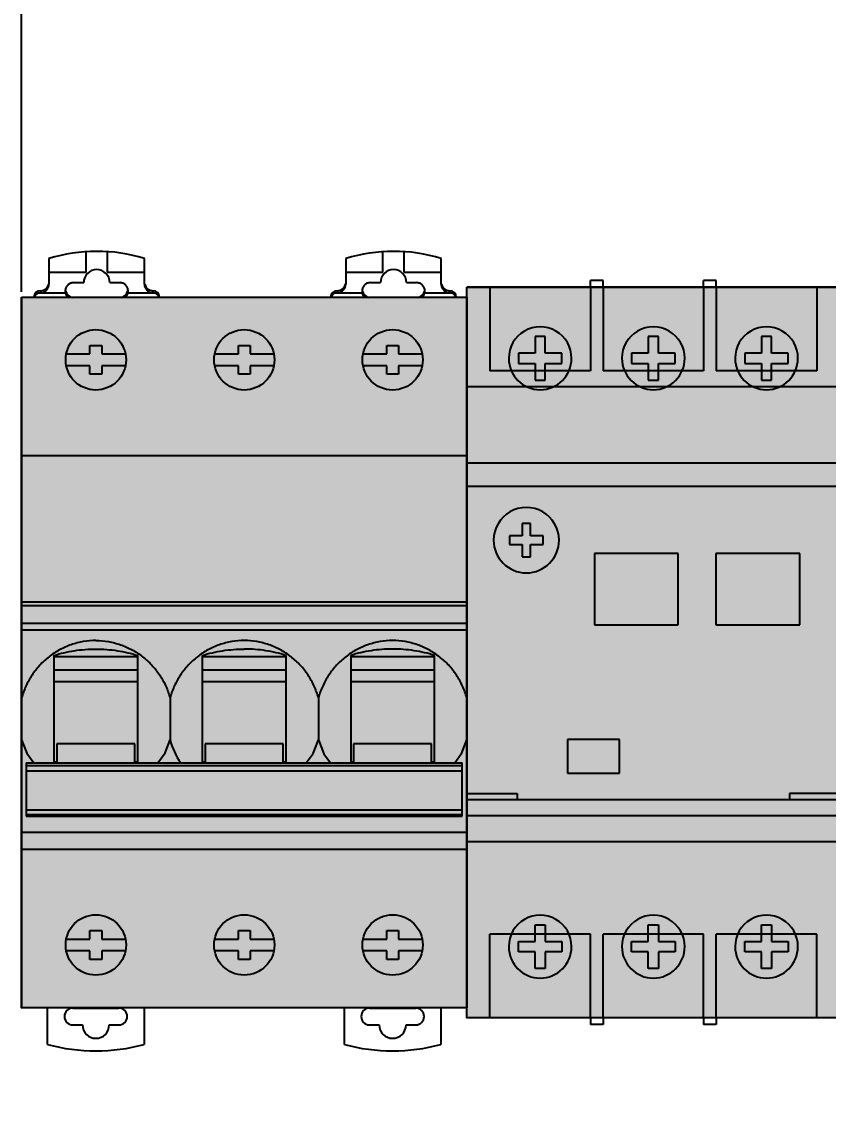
# Model space of a CAD drawing. Extents: x -20 to 1437, y -5898 to 436.
# Drawn here: x 752.1 to 848.3, y 178.1 to 307.3 of the extents above; entities that cross this region are included whole.
import ezdxf

# ---------------------------------------------------------------- set-up
doc = ezdxf.new("R2010")
doc.units = 0
for name, color, linetype in [('HIDDEN', 7, 'Continuous'), ('SYMS', 7, 'Continuous'), ('THICK', 7, 'Continuous')]:
    doc.layers.add(name, color=color, linetype=linetype)
doc.dimstyles.new('ISO-25', dxfattribs={"dimtxt": 2.5, "dimasz": 2.5, "dimexe": 1.25, "dimexo": 0.625, "dimtad": 1, "dimtxsty": 'Standard', "dimcen": 2.5, "dimadec": 0, "dimazin": 0, "dimtfac": 1, "dimtmove": 0, "dimatfit": 3, "dimfxl": 1, "dimarcsym": 0})

# ---------------------------------------------------------------- blocks, each defined once
blk = doc.blocks.new('*D43')
at = {"layer": 'Defpoints', "color": 0, "transparency": 16777216}
for p in [(1014.7, 432.77), (752.05, 274.44), (1014.7, -31.65)]:
    blk.add_point(p, dxfattribs=at)
at = {"layer": 'SYMS', "color": 0, "lineweight": -2, "transparency": 16777216}
for p, q in [((752.05, 275.06), (752.05, 434.02)), ((1014.7, -31.03), (1014.7, 434.02)), ((754.55, 432.77), (1012.2, 432.77))]:
    blk.add_line(p, q, dxfattribs=at)
at = {"layer": 'SYMS', "color": 0, "transparency": 16777216}
for points in [[(754.55, 433.18), (754.55, 432.35), (752.05, 432.77)], [(1012.2, 433.18), (1012.2, 432.35), (1014.7, 432.77)]]:
    blk.add_solid(points, dxfattribs=at)
at = {"layer": 'SYMS', "color": 0, "transparency": 16777216, "insert": (883.38, 434.85), "char_height": 2.5, "attachment_point": 5}
blk.add_mtext('262,65', dxfattribs=at)

msp = doc.modelspace()

# ---------------------------------------------------------------- hatches: boundary and pattern name
at = {"layer": 'SYMS', "true_color": 0x636466}
h = msp.add_hatch(color=251, dxfattribs=at)
h.dxf.hatch_style = 1
h.paths.add_polyline_path([(805.155, 188.435), (849.655, 188.435), (849.655, 275.635), (805.155, 275.635)])
h = msp.add_hatch(color=251, dxfattribs=at)
h.dxf.hatch_style = 1
h.paths.add_polyline_path([(805.155, 274.435), (752.055, 274.435), (752.055, 189.635), (805.155, 189.635)])

# ---------------------------------------------------------------- linework, layer by layer
at = {"color": 7, "linetype": 'Continuous'}
for p, q in [((759.755, 277.399), (759.755, 279.857)), ((762.255, 279.86), (762.255, 277.399)), ((766.705, 275.965), (766.705, 279.047)), ((795.155, 277.399), (795.155, 279.857)), ((797.655, 279.86), (797.655, 277.399)), ((802.105, 275.965), (802.105, 279.047)), ((755.305, 279.034), (755.305, 275.965)), ((790.705, 279.034), (790.705, 275.965)), ((755.305, 277.399), (759.755, 277.399)), ((762.255, 277.399), (766.705, 277.399)), ((790.705, 277.399), (795.155, 277.399)), ((797.655, 277.399), (802.105, 277.399)), ((754.305, 275.192), (754.305, 274.962)), ((758.255, 276.165), (759.455, 276.165)), ((762.555, 276.165), (763.755, 276.165)), ((767.705, 275.192), (767.704, 274.962)), ((789.705, 275.192), (789.705, 274.962)), ((793.655, 276.165), (794.855, 276.165)), ((797.955, 276.165), (799.155, 276.165)), ((803.105, 275.192), (803.104, 274.962)), ((752.055, 274.435), (752.055, 189.635)), ((752.055, 274.435), (805.155, 274.435)), ((754.087, 274.932), (757.281, 274.932)), ((757.255, 275.163), (757.255, 275.162)), ((764.728, 274.932), (767.922, 274.932)), ((789.487, 274.932), (792.681, 274.932)), ((792.655, 275.163), (792.655, 275.162)), ((800.128, 274.932), (803.322, 274.932)), ((805.155, 189.635), (805.155, 274.435)), ((757.373, 267.654), (760.205, 267.654)), ((760.205, 267.654), (760.205, 268.675)), ((760.205, 268.675), (761.605, 268.675)), ((761.605, 268.675), (761.605, 267.654)), ((761.605, 267.654), (764.436, 267.654)), ((775.073, 267.654), (777.905, 267.654)), ((777.905, 267.654), (777.905, 268.675)), ((777.905, 268.675), (779.305, 268.675)), ((779.305, 268.675), (779.305, 267.654)), ((779.305, 267.654), (782.136, 267.654)), ((792.773, 267.654), (795.605, 267.654)), ((795.605, 267.654), (795.605, 268.675)), ((795.605, 268.675), (797.005, 268.675)), ((797.005, 268.675), (797.005, 267.654)), ((797.005, 267.654), (799.836, 267.654)), ((760.205, 266.254), (757.373, 266.254)), ((760.205, 265.234), (760.205, 266.254)), ((761.605, 266.254), (761.605, 265.234)), ((764.436, 266.254), (761.605, 266.254)), ((777.905, 266.254), (775.073, 266.254)), ((777.905, 265.234), (777.905, 266.254)), ((779.305, 266.254), (779.305, 265.234)), ((782.136, 266.254), (779.305, 266.254)), ((795.605, 266.254), (792.773, 266.254)), ((795.605, 265.234), (795.605, 266.254)), ((797.005, 266.254), (797.005, 265.234)), ((799.836, 266.254), (797.005, 266.254)), ((761.605, 265.234), (760.205, 265.234)), ((779.305, 265.234), (777.905, 265.234)), ((797.005, 265.234), (795.605, 265.234)), ((752.055, 255.536), (805.155, 255.536)), ((805.155, 238.033), (752.055, 238.033)), ((752.055, 237.633), (805.155, 237.633)), ((752.055, 235.533), (805.155, 235.533)), ((752.055, 234.739), (805.155, 234.739)), ((755.905, 231.676), (755.905, 218.865)), ((765.905, 231.531), (755.905, 231.531)), ((765.905, 218.865), (765.905, 231.676)), ((773.605, 231.676), (773.605, 218.865)), ((783.605, 231.531), (773.605, 231.531)), ((783.605, 218.865), (783.605, 231.676)), ((791.305, 231.676), (791.305, 218.865)), ((801.305, 231.531), (791.305, 231.531)), ((801.305, 218.865), (801.305, 231.676)), ((755.905, 229.958), (765.905, 229.958)), ((773.605, 229.958), (783.605, 229.958)), ((791.305, 229.958), (801.305, 229.958)), ((765.905, 228.518), (755.905, 228.518)), ((783.605, 228.518), (773.605, 228.518)), ((801.305, 228.518), (791.305, 228.518)), ((769.755, 226.613), (769.755, 221.612)), ((787.455, 226.613), (787.455, 221.612)), ((756.255, 221.116), (756.255, 218.865)), ((765.555, 221.116), (756.255, 221.116)), ((765.555, 218.865), (765.555, 221.116)), ((783.255, 221.116), (773.955, 221.116)), ((773.955, 221.116), (773.955, 218.865)), ((783.255, 218.865), (783.255, 221.116)), ((800.955, 221.116), (791.655, 221.116)), ((791.655, 221.116), (791.655, 218.865)), ((800.955, 218.865), (800.955, 221.116)), ((752.605, 218.865), (752.605, 212.492)), ((752.605, 218.865), (804.605, 218.865)), ((804.605, 218.512), (752.605, 218.512)), ((756.255, 218.944), (755.905, 218.944)), ((765.905, 218.944), (765.555, 218.944)), ((773.955, 218.944), (773.605, 218.944)), ((783.605, 218.944), (783.255, 218.944)), ((791.655, 218.944), (791.305, 218.944)), ((801.305, 218.944), (800.955, 218.944)), ((804.605, 212.492), (804.605, 218.865)), ((752.605, 217.929), (804.605, 217.929)), ((752.605, 213.279), (804.605, 213.279)), ((804.605, 212.667), (752.605, 212.667)), ((752.605, 212.492), (804.605, 212.492)), ((805.155, 210.536), (752.055, 210.536)), ((805.155, 208.523), (752.055, 208.523)), ((757.373, 197.835), (760.205, 197.835)), ((760.205, 198.855), (761.605, 198.855)), ((760.205, 197.835), (760.205, 198.855)), ((761.605, 198.855), (761.605, 197.835)), ((761.605, 197.835), (764.436, 197.835)), ((775.073, 197.835), (777.905, 197.835)), ((777.905, 198.855), (779.305, 198.855)), ((777.905, 197.835), (777.905, 198.855)), ((779.305, 198.855), (779.305, 197.835)), ((779.305, 197.835), (782.136, 197.835)), ((792.773, 197.835), (795.605, 197.835)), ((795.605, 198.855), (797.005, 198.855)), ((795.605, 197.835), (795.605, 198.855)), ((797.005, 198.855), (797.005, 197.835)), ((797.005, 197.835), (799.836, 197.835)), ((760.205, 196.435), (757.373, 196.435)), ((760.205, 195.415), (760.205, 196.435)), ((764.436, 196.435), (761.605, 196.435)), ((761.605, 196.435), (761.605, 195.415)), ((777.905, 196.435), (775.073, 196.435)), ((777.905, 195.415), (777.905, 196.435)), ((782.136, 196.435), (779.305, 196.435)), ((779.305, 196.435), (779.305, 195.415)), ((795.605, 196.435), (792.773, 196.435)), ((795.605, 195.415), (795.605, 196.435)), ((799.836, 196.435), (797.005, 196.435)), ((797.005, 196.435), (797.005, 195.415)), ((761.605, 195.415), (760.205, 195.415)), ((779.305, 195.415), (777.905, 195.415)), ((797.005, 195.415), (795.605, 195.415)), ((805.155, 189.635), (752.055, 189.635)), ((755.155, 185.262), (755.155, 189.635)), ((758.155, 189.597), (763.655, 189.597)), ((766.655, 189.635), (766.655, 185.262)), ((790.555, 185.262), (790.555, 189.635)), ((793.555, 189.597), (799.055, 189.597)), ((802.055, 189.635), (802.055, 185.262)), ((758.155, 187.597), (759.305, 187.597)), ((762.505, 187.597), (763.655, 187.597)), ((793.555, 187.597), (794.705, 187.597)), ((797.905, 187.597), (799.055, 187.597))]:
    msp.add_line(p, q, dxfattribs=at)
for points in [[(752.055, 221.612), (752.652, 220.02), (753.505, 218.865)], [(768.307, 218.865), (769.179, 220.064), (769.755, 221.612)], [(786.008, 218.865), (786.832, 219.967), (787.455, 221.612)], [(787.455, 221.612), (788.08, 219.962), (788.901, 218.865)], [(803.709, 218.865), (804.578, 220.063), (805.155, 221.612)]]:
    msp.add_lwpolyline(points, dxfattribs=at)
for centre in [(760.905, 266.954), (778.605, 266.954), (796.305, 266.954), (760.905, 197.135), (778.605, 197.135), (796.305, 197.135)]:
    msp.add_circle(centre, 3.6, dxfattribs=at)
for centre, radius, start, end in [((761.026, 260.549), 19.35, 72.93368, 107.19779), ((796.426, 260.549), 19.35, 72.93368, 107.19779), ((754.304, 274.393), 0.799, 89.93431, 176.89795), ((754.306, 276.191), 0.999, 269.94789, 347.60912), ((758.253, 275.393), 0.999, 192.60964, 262.48509), ((763.756, 275.393), 0.999, 277.5157, 347.35899), ((767.704, 276.191), 0.999, 192.37273, 270.05196), ((767.706, 274.393), 0.799, 3.10206, 90.06573), ((789.704, 274.393), 0.799, 89.93431, 176.89795), ((789.706, 276.191), 0.999, 269.94789, 347.60912), ((793.653, 275.393), 0.999, 192.60964, 262.48509), ((799.156, 275.393), 0.999, 277.5157, 347.35899), ((803.104, 276.191), 0.999, 192.37273, 270.05196), ((803.106, 274.393), 0.799, 3.10206, 90.06573), ((754.304, 274.162), 0.799, 90.03781, 158.92721), ((758.26, 275.163), 1.006, 180.03804, 193.26852), ((758.252, 275.162), 0.997, 193.35606, 228.0482), ((763.757, 275.162), 0.997, 311.9518, 346.64389), ((763.749, 275.163), 1.006, 346.73226, 359.96389), ((767.706, 274.162), 0.799, 21.07286, 89.97782), ((789.704, 274.162), 0.799, 90.03781, 158.92721), ((793.66, 275.163), 1.006, 180.03804, 193.26852), ((793.652, 275.162), 0.997, 193.35606, 228.0482), ((799.157, 275.162), 0.997, 311.9518, 346.64389), ((799.149, 275.163), 1.006, 346.73226, 359.96389), ((803.106, 274.162), 0.799, 21.07286, 89.97782), ((778.765, 224.083), 9.343, 195.33232, 214.05482), ((758.155, 188.597), 1, 90, 270), ((763.655, 188.597), 1, 270, 90), ((793.555, 188.597), 1, 90, 270), ((799.055, 188.597), 1, 270, 90), ((760.905, 187.597), 1.6, 180, 0), ((796.305, 187.597), 1.6, 180, 0), ((760.905, 206.497), 22, 254.84901, 285.15099), ((796.305, 206.497), 22, 254.84901, 285.15099)]:
    msp.add_arc(centre, radius, start, end, dxfattribs=at)
for centre in [(761.005, 276.165), (796.405, 276.165)]:
    msp.add_ellipse(centre, major_axis=(0, 1.554), ratio=0.9974926, start_param=-1.5707963, end_param=1.5707963, dxfattribs=at)
for points, knots in [([(754.305, 274.962), (754.435, 274.962), (754.698, 275.014), (755.03, 275.238), (755.253, 275.571), (755.305, 275.834), (755.305, 275.965)], [0, 0, 0, 0, 0.2500209, 0.4999737, 0.7499357, 1, 1, 1, 1]), ([(758.254, 276.165), (758.124, 276.165), (757.861, 276.112), (757.529, 275.889), (757.306, 275.556), (757.255, 275.293), (757.255, 275.163)], [0, 0, 0, 0, 0.250033, 0.499987, 0.7499598, 1, 1, 1, 1]), ([(764.755, 275.162), (764.755, 275.292), (764.703, 275.556), (764.481, 275.889), (764.149, 276.112), (763.886, 276.165), (763.755, 276.165)], [0, 0, 0, 0, 0.2500392, 0.5000124, 0.7499668, 1, 1, 1, 1]), ([(766.705, 275.965), (766.705, 275.835), (766.756, 275.571), (766.979, 275.238), (767.311, 275.015), (767.574, 274.962), (767.704, 274.962)], [0, 0, 0, 0, 0.2500524, 0.5000155, 0.7499724, 1, 1, 1, 1]), ([(789.705, 274.962), (789.835, 274.962), (790.098, 275.014), (790.43, 275.238), (790.653, 275.571), (790.705, 275.834), (790.705, 275.965)], [0, 0, 0, 0, 0.2500209, 0.4999737, 0.7499357, 1, 1, 1, 1]), ([(793.654, 276.165), (793.524, 276.165), (793.261, 276.112), (792.929, 275.889), (792.706, 275.556), (792.655, 275.293), (792.655, 275.163)], [0, 0, 0, 0, 0.250033, 0.499987, 0.7499598, 1, 1, 1, 1]), ([(800.155, 275.162), (800.155, 275.292), (800.103, 275.556), (799.881, 275.889), (799.549, 276.112), (799.286, 276.165), (799.155, 276.165)], [0, 0, 0, 0, 0.2500392, 0.5000124, 0.7499668, 1, 1, 1, 1]), ([(802.105, 275.965), (802.105, 275.835), (802.156, 275.571), (802.379, 275.238), (802.711, 275.015), (802.974, 274.962), (803.104, 274.962)], [0, 0, 0, 0, 0.2500524, 0.5000155, 0.7499724, 1, 1, 1, 1]), ([(760.905, 233.453), (760.404, 233.453), (759.401, 233.37), (757.94, 232.997), (756.56, 232.388), (755.299, 231.562), (754.189, 230.542), (753.258, 229.357), (752.528, 228.04), (752.187, 227.095), (752.055, 226.613)], [0, 0, 0, 0, 0.1250447, 0.2501073, 0.3751465, 0.5001811, 0.625201, 0.7501804, 0.8751345, 1, 1, 1, 1]), ([(760.905, 233.453), (761.405, 233.453), (762.408, 233.37), (763.869, 232.997), (765.249, 232.388), (766.51, 231.562), (767.62, 230.542), (768.552, 229.357), (769.281, 228.039), (769.623, 227.095), (769.755, 226.613)], [0, 0, 0, 0, 0.1250471, 0.2501139, 0.3751547, 0.5001919, 0.6252118, 0.7501906, 0.8751389, 1, 1, 1, 1]), ([(778.605, 233.453), (778.104, 233.453), (777.101, 233.37), (775.64, 232.997), (774.26, 232.388), (772.999, 231.562), (771.889, 230.542), (770.958, 229.357), (770.228, 228.04), (769.887, 227.095), (769.755, 226.613)], [0, 0, 0, 0, 0.1250435, 0.2501077, 0.3751471, 0.5001804, 0.6252009, 0.7501815, 0.8751369, 1, 1, 1, 1]), ([(787.455, 226.613), (787.323, 227.095), (786.981, 228.04), (786.252, 229.357), (785.32, 230.542), (784.21, 231.562), (782.949, 232.388), (781.569, 232.997), (780.108, 233.37), (779.105, 233.453), (778.605, 233.453)], [0, 0, 0, 0, 0.1248551, 0.2498031, 0.3747884, 0.4998098, 0.6248473, 0.7498772, 0.8749456, 1, 1, 1, 1]), ([(796.305, 233.453), (795.804, 233.453), (794.801, 233.37), (793.34, 232.997), (791.96, 232.388), (790.699, 231.562), (789.589, 230.542), (788.658, 229.357), (787.928, 228.04), (787.587, 227.095), (787.455, 226.613)], [0, 0, 0, 0, 0.1250426, 0.2501069, 0.3751464, 0.5001797, 0.6252006, 0.7501814, 0.8751366, 1, 1, 1, 1]), ([(805.155, 226.613), (805.023, 227.095), (804.681, 228.039), (803.952, 229.357), (803.02, 230.542), (801.91, 231.562), (800.649, 232.388), (799.269, 232.997), (797.808, 233.37), (796.805, 233.453), (796.305, 233.453)], [0, 0, 0, 0, 0.1248564, 0.2498074, 0.37479, 0.4998142, 0.6248494, 0.7498804, 0.8749457, 1, 1, 1, 1]), ([(755.905, 231.676), (756.694, 231.934), (758.35, 232.318), (760.043, 232.444), (760.905, 232.444)], [0, 0, 0, 0, 0.4908541, 1, 1, 1, 1]), ([(760.905, 232.444), (761.766, 232.444), (763.46, 232.318), (765.116, 231.934), (765.905, 231.676)], [0, 0, 0, 0, 0.5091459, 1, 1, 1, 1]), ([(773.605, 231.676), (774.394, 231.934), (776.05, 232.318), (777.743, 232.444), (778.605, 232.444)], [0, 0, 0, 0, 0.4908541, 1, 1, 1, 1]), ([(783.605, 231.676), (782.816, 231.934), (781.159, 232.318), (779.466, 232.444), (778.605, 232.444)], [0, 0, 0, 0, 0.4908932, 1, 1, 1, 1]), ([(796.305, 232.444), (795.443, 232.444), (793.75, 232.318), (792.094, 231.934), (791.305, 231.676)], [0, 0, 0, 0, 0.5091068, 1, 1, 1, 1]), ([(801.305, 231.676), (800.516, 231.934), (798.859, 232.318), (797.166, 232.444), (796.305, 232.444)], [0, 0, 0, 0, 0.4908932, 1, 1, 1, 1])]:
    msp.add_open_spline(points, degree=3, knots=knots, dxfattribs=at)
at = {"layer": 'HIDDEN'}
for p, q in [((805.155, 275.635), (805.155, 275.635)), ((807.905, 275.635), (807.905, 275.635)), ((807.905, 275.635), (807.905, 265.635)), ((819.905, 276.435), (819.905, 276.435)), ((819.905, 275.635), (819.905, 275.635)), ((819.905, 275.635), (819.905, 275.635)), ((819.905, 275.635), (819.905, 265.635)), ((821.405, 276.435), (821.405, 276.435)), ((821.405, 275.635), (821.405, 275.635)), ((821.405, 275.635), (821.405, 275.635)), ((821.405, 275.635), (821.405, 265.635)), ((833.405, 276.435), (833.405, 276.435)), ((833.405, 275.635), (833.405, 275.635)), ((833.405, 275.635), (833.405, 275.635)), ((833.405, 275.635), (833.405, 265.635)), ((834.905, 276.435), (834.905, 276.435)), ((834.905, 275.635), (834.905, 275.635)), ((834.905, 275.635), (834.905, 275.635)), ((834.905, 275.635), (834.905, 265.635)), ((846.905, 275.635), (846.905, 275.635)), ((846.905, 275.635), (846.905, 265.635)), ((813.305, 269.735), (813.305, 269.735)), ((814.505, 269.735), (814.505, 269.735)), ((826.805, 269.735), (826.805, 269.735)), ((828.005, 269.735), (828.005, 269.735)), ((840.305, 269.735), (840.305, 269.735)), ((841.505, 269.735), (841.505, 269.735)), ((811.305, 267.735), (811.305, 267.735)), ((813.305, 267.735), (813.305, 267.735)), ((814.505, 267.735), (814.505, 267.735)), ((816.505, 267.735), (816.505, 267.735)), ((824.805, 267.735), (824.805, 267.735)), ((826.805, 267.735), (826.805, 267.735)), ((828.005, 267.735), (828.005, 267.735)), ((830.005, 267.735), (830.005, 267.735)), ((838.305, 267.735), (838.305, 267.735)), ((840.305, 267.735), (840.305, 267.735)), ((841.505, 267.735), (841.505, 267.735)), ((843.505, 267.735), (843.505, 267.735)), ((810.155, 267.135), (810.155, 267.135)), ((811.305, 266.535), (811.305, 266.535)), ((813.305, 266.535), (813.305, 266.535)), ((814.505, 266.535), (814.505, 266.535)), ((816.505, 266.535), (816.505, 266.535)), ((817.655, 267.135), (817.655, 267.135)), ((823.655, 267.135), (823.655, 267.135)), ((824.805, 266.535), (824.805, 266.535)), ((826.805, 266.535), (826.805, 266.535)), ((828.005, 266.535), (828.005, 266.535)), ((830.005, 266.535), (830.005, 266.535)), ((831.155, 267.135), (831.155, 267.135)), ((837.155, 267.135), (837.155, 267.135)), ((838.305, 266.535), (838.305, 266.535)), ((840.305, 266.535), (840.305, 266.535)), ((841.505, 266.535), (841.505, 266.535)), ((843.505, 266.535), (843.505, 266.535)), ((844.655, 267.135), (844.655, 267.135)), ((819.905, 265.635), (807.905, 265.635)), ((807.905, 265.635), (807.905, 265.635)), ((819.905, 265.635), (819.905, 265.635)), ((833.405, 265.635), (821.405, 265.635)), ((821.405, 265.635), (821.405, 265.635)), ((833.405, 265.635), (833.405, 265.635)), ((834.905, 265.635), (834.905, 265.635)), ((846.905, 265.635), (834.905, 265.635)), ((846.905, 265.635), (846.905, 265.635)), ((849.655, 263.735), (805.155, 263.735)), ((813.305, 264.535), (813.305, 264.535)), ((814.505, 264.535), (814.505, 264.535)), ((826.805, 264.535), (826.805, 264.535)), ((828.005, 264.535), (828.005, 264.535)), ((840.305, 264.535), (840.305, 264.535)), ((841.505, 264.535), (841.505, 264.535)), ((805.155, 254.635), (805.155, 254.635)), ((805.155, 251.835), (805.155, 251.835)), ((849.655, 251.835), (805.155, 251.835)), ((808.505, 251.835), (808.505, 251.835)), ((824.405, 251.835), (824.405, 251.835)), ((830.405, 251.835), (830.405, 251.835)), ((846.305, 251.835), (846.305, 251.835)), ((808.505, 247.835), (808.505, 247.835)), ((811.755, 247.435), (811.755, 247.435)), ((812.755, 247.435), (812.755, 247.435)), ((810.255, 245.935), (810.255, 245.935)), ((811.755, 245.935), (811.755, 245.935)), ((812.755, 245.935), (812.755, 245.935)), ((814.255, 245.935), (814.255, 245.935)), ((808.355, 245.435), (808.355, 245.435)), ((810.255, 244.935), (810.255, 244.935)), ((811.755, 244.935), (811.755, 244.935)), ((812.755, 244.935), (812.755, 244.935)), ((814.255, 244.935), (814.255, 244.935)), ((816.155, 245.435), (816.155, 245.435)), ((811.755, 243.435), (811.755, 243.435)), ((812.755, 243.435), (812.755, 243.435)), ((820.375, 243.835), (820.375, 243.835)), ((830.375, 243.835), (830.375, 243.835)), ((834.875, 243.835), (834.875, 243.835)), ((844.875, 243.835), (844.875, 243.835)), ((820.375, 235.335), (820.375, 235.335)), ((830.375, 235.335), (830.375, 235.335)), ((834.875, 235.335), (834.875, 235.335)), ((844.875, 235.335), (844.875, 235.335)), ((817.155, 221.635), (817.155, 221.635)), ((823.355, 221.635), (823.355, 221.635)), ((817.155, 217.635), (817.155, 217.635)), ((823.355, 217.635), (823.355, 217.635)), ((805.155, 215.221), (811.155, 215.221)), ((811.155, 215.221), (811.155, 214.435)), ((849.655, 215.221), (843.655, 215.221)), ((843.655, 215.221), (843.655, 214.435)), ((805.155, 214.435), (805.155, 214.435)), ((849.655, 214.435), (805.155, 214.435)), ((811.155, 214.435), (811.155, 214.435)), ((843.655, 214.435), (843.655, 214.435)), ((849.655, 212.535), (805.155, 212.535)), ((805.155, 209.435), (805.155, 209.435)), ((813.305, 199.535), (813.305, 199.535)), ((814.505, 199.535), (814.505, 199.535)), ((826.805, 199.535), (826.805, 199.535)), ((828.005, 199.535), (828.005, 199.535)), ((840.305, 199.535), (840.305, 199.535)), ((841.505, 199.535), (841.505, 199.535)), ((819.905, 198.435), (807.905, 198.435)), ((807.905, 198.435), (807.905, 198.435)), ((807.905, 188.435), (807.905, 198.435)), ((819.905, 198.435), (819.905, 198.435)), ((819.905, 188.435), (819.905, 198.435)), ((833.405, 198.435), (821.405, 198.435)), ((821.405, 198.435), (821.405, 198.435)), ((821.405, 188.435), (821.405, 198.435)), ((833.405, 198.435), (833.405, 198.435)), ((833.405, 188.435), (833.405, 198.435)), ((834.905, 198.435), (834.905, 198.435)), ((834.905, 188.435), (834.905, 198.435)), ((846.905, 198.435), (834.905, 198.435)), ((846.905, 198.435), (846.905, 198.435)), ((846.905, 188.435), (846.905, 198.435)), ((810.155, 196.935), (810.155, 196.935)), ((811.305, 197.535), (811.305, 197.535)), ((813.305, 197.535), (813.305, 197.535)), ((814.505, 197.535), (814.505, 197.535)), ((816.505, 197.535), (816.505, 197.535)), ((817.655, 196.935), (817.655, 196.935)), ((823.655, 196.935), (823.655, 196.935)), ((824.805, 197.535), (824.805, 197.535)), ((826.805, 197.535), (826.805, 197.535)), ((828.005, 197.535), (828.005, 197.535)), ((830.005, 197.535), (830.005, 197.535)), ((831.155, 196.935), (831.155, 196.935)), ((837.155, 196.935), (837.155, 196.935)), ((838.305, 197.535), (838.305, 197.535)), ((840.305, 197.535), (840.305, 197.535)), ((841.505, 197.535), (841.505, 197.535)), ((843.505, 197.535), (843.505, 197.535)), ((844.655, 196.935), (844.655, 196.935)), ((811.305, 196.335), (811.305, 196.335)), ((813.305, 196.335), (813.305, 196.335)), ((814.505, 196.335), (814.505, 196.335)), ((816.505, 196.335), (816.505, 196.335)), ((824.805, 196.335), (824.805, 196.335)), ((826.805, 196.335), (826.805, 196.335)), ((828.005, 196.335), (828.005, 196.335)), ((830.005, 196.335), (830.005, 196.335)), ((838.305, 196.335), (838.305, 196.335)), ((840.305, 196.335), (840.305, 196.335)), ((841.505, 196.335), (841.505, 196.335)), ((843.505, 196.335), (843.505, 196.335)), ((813.305, 194.335), (813.305, 194.335)), ((814.505, 194.335), (814.505, 194.335)), ((826.805, 194.335), (826.805, 194.335)), ((828.005, 194.335), (828.005, 194.335)), ((840.305, 194.335), (840.305, 194.335)), ((841.505, 194.335), (841.505, 194.335)), ((805.155, 188.435), (805.155, 188.435)), ((807.905, 188.435), (807.905, 188.435)), ((819.905, 188.435), (819.905, 188.435)), ((819.905, 188.435), (819.905, 188.435)), ((819.905, 187.635), (819.905, 187.635)), ((821.405, 188.435), (821.405, 188.435)), ((821.405, 188.435), (821.405, 188.435)), ((821.405, 187.635), (821.405, 187.635)), ((833.405, 188.435), (833.405, 188.435)), ((833.405, 188.435), (833.405, 188.435)), ((833.405, 187.635), (833.405, 187.635)), ((834.905, 188.435), (834.905, 188.435)), ((834.905, 188.435), (834.905, 188.435)), ((834.905, 187.635), (834.905, 187.635)), ((846.905, 188.435), (846.905, 188.435))]:
    msp.add_line(p, q, dxfattribs=at)
at = {"layer": 'SYMS'}
for points in [[(805.155, 275.635), (849.655, 275.635), (849.655, 188.435), (805.155, 188.435)], [(752.055, 274.435), (805.155, 274.435), (805.155, 189.635), (752.055, 189.635)]]:
    msp.add_lwpolyline(points, close=True, dxfattribs=at)
at = {"layer": 'THICK'}
for p, q in [((805.155, 254.635), (805.155, 275.635)), ((849.655, 275.635), (805.155, 275.635)), ((821.405, 276.435), (819.905, 276.435)), ((819.905, 275.635), (819.905, 276.435)), ((821.405, 275.635), (821.405, 276.435)), ((834.905, 276.435), (833.405, 276.435)), ((833.405, 275.635), (833.405, 276.435)), ((834.905, 275.635), (834.905, 276.435)), ((814.505, 269.735), (813.305, 269.735)), ((813.305, 269.735), (813.305, 267.735)), ((814.505, 267.735), (814.505, 269.735)), ((828.005, 269.735), (826.805, 269.735)), ((826.805, 269.735), (826.805, 267.735)), ((828.005, 267.735), (828.005, 269.735)), ((840.305, 269.735), (840.305, 267.735)), ((841.505, 269.735), (840.305, 269.735)), ((841.505, 267.735), (841.505, 269.735)), ((811.305, 267.735), (811.305, 266.535)), ((813.305, 267.735), (811.305, 267.735)), ((816.505, 267.735), (814.505, 267.735)), ((816.505, 266.535), (816.505, 267.735)), ((824.805, 267.735), (824.805, 266.535)), ((826.805, 267.735), (824.805, 267.735)), ((830.005, 267.735), (828.005, 267.735)), ((830.005, 266.535), (830.005, 267.735)), ((838.305, 267.735), (838.305, 266.535)), ((840.305, 267.735), (838.305, 267.735)), ((843.505, 267.735), (841.505, 267.735)), ((843.505, 266.535), (843.505, 267.735)), ((811.305, 266.535), (813.305, 266.535)), ((813.305, 266.535), (813.305, 264.535)), ((814.505, 266.535), (816.505, 266.535)), ((814.505, 264.535), (814.505, 266.535)), ((824.805, 266.535), (826.805, 266.535)), ((826.805, 266.535), (826.805, 264.535)), ((828.005, 266.535), (830.005, 266.535)), ((828.005, 264.535), (828.005, 266.535)), ((838.305, 266.535), (840.305, 266.535)), ((840.305, 266.535), (840.305, 264.535)), ((841.505, 266.535), (843.505, 266.535)), ((841.505, 264.535), (841.505, 266.535)), ((813.305, 264.535), (814.505, 264.535)), ((826.805, 264.535), (828.005, 264.535)), ((840.305, 264.535), (841.505, 264.535)), ((805.155, 209.435), (805.155, 254.635)), ((849.655, 254.635), (805.155, 254.635)), ((812.755, 247.435), (811.755, 247.435)), ((811.755, 247.435), (811.755, 245.935)), ((812.755, 245.935), (812.755, 247.435)), ((810.255, 245.935), (810.255, 244.935)), ((811.755, 245.935), (810.255, 245.935)), ((814.255, 245.935), (812.755, 245.935)), ((814.255, 244.935), (814.255, 245.935)), ((810.255, 244.935), (811.755, 244.935)), ((811.755, 244.935), (811.755, 243.435)), ((812.755, 244.935), (814.255, 244.935)), ((812.755, 243.435), (812.755, 244.935)), ((811.755, 243.435), (812.755, 243.435)), ((830.375, 243.835), (820.375, 243.835)), ((820.375, 243.835), (820.375, 235.335)), ((830.375, 235.335), (830.375, 243.835)), ((844.875, 243.835), (834.875, 243.835)), ((834.875, 243.835), (834.875, 235.335)), ((844.875, 235.335), (844.875, 243.835)), ((820.375, 235.335), (830.375, 235.335)), ((834.875, 235.335), (844.875, 235.335)), ((823.355, 221.635), (817.155, 221.635)), ((817.155, 221.635), (817.155, 217.635)), ((823.355, 217.635), (823.355, 221.635)), ((817.155, 217.635), (823.355, 217.635)), ((805.155, 188.435), (805.155, 209.435)), ((849.655, 209.435), (805.155, 209.435)), ((813.305, 197.535), (813.305, 199.535)), ((813.305, 199.535), (814.505, 199.535)), ((814.505, 199.535), (814.505, 197.535)), ((826.805, 197.535), (826.805, 199.535)), ((826.805, 199.535), (828.005, 199.535)), ((828.005, 199.535), (828.005, 197.535)), ((840.305, 197.535), (840.305, 199.535)), ((840.305, 199.535), (841.505, 199.535)), ((841.505, 199.535), (841.505, 197.535)), ((811.305, 196.335), (811.305, 197.535)), ((811.305, 197.535), (813.305, 197.535)), ((814.505, 197.535), (816.505, 197.535)), ((816.505, 197.535), (816.505, 196.335)), ((824.805, 196.335), (824.805, 197.535)), ((824.805, 197.535), (826.805, 197.535)), ((828.005, 197.535), (830.005, 197.535)), ((830.005, 197.535), (830.005, 196.335)), ((838.305, 196.335), (838.305, 197.535)), ((838.305, 197.535), (840.305, 197.535)), ((841.505, 197.535), (843.505, 197.535)), ((843.505, 197.535), (843.505, 196.335)), ((813.305, 196.335), (811.305, 196.335)), ((813.305, 194.335), (813.305, 196.335)), ((816.505, 196.335), (814.505, 196.335)), ((814.505, 196.335), (814.505, 194.335)), ((826.805, 196.335), (824.805, 196.335)), ((826.805, 194.335), (826.805, 196.335)), ((830.005, 196.335), (828.005, 196.335)), ((828.005, 196.335), (828.005, 194.335)), ((840.305, 196.335), (838.305, 196.335)), ((840.305, 194.335), (840.305, 196.335)), ((843.505, 196.335), (841.505, 196.335)), ((841.505, 196.335), (841.505, 194.335)), ((814.505, 194.335), (813.305, 194.335)), ((828.005, 194.335), (826.805, 194.335)), ((841.505, 194.335), (840.305, 194.335)), ((849.655, 188.435), (805.155, 188.435)), ((819.905, 188.435), (819.905, 187.635)), ((821.405, 187.635), (819.905, 187.635)), ((821.405, 188.435), (821.405, 187.635)), ((833.405, 188.435), (833.405, 187.635)), ((834.905, 187.635), (833.405, 187.635)), ((834.905, 188.435), (834.905, 187.635))]:
    msp.add_line(p, q, dxfattribs=at)
for centre, radius, start, end in [((813.905, 267.135), 3.75, 359.99998, 180.00002), ((827.405, 267.135), 3.75, 359.99998, 180.00002), ((840.905, 267.135), 3.75, 359.99998, 180.00002), ((813.905, 267.135), 3.75, 180.00002, 359.99998), ((827.405, 267.135), 3.75, 180.00002, 359.99998), ((840.905, 267.135), 3.75, 180.00002, 359.99998), ((812.255, 245.435), 3.9, 359.99998, 180.00002), ((812.255, 245.435), 3.9, 180.00002, 359.99998), ((813.905, 196.935), 3.75, 359.99998, 180.00002), ((827.405, 196.935), 3.75, 359.99998, 180.00002), ((840.905, 196.935), 3.75, 359.99998, 180.00002), ((813.905, 196.935), 3.75, 180.00002, 359.99998), ((827.405, 196.935), 3.75, 180.00002, 359.99998), ((840.905, 196.935), 3.75, 180.00002, 359.99998)]:
    msp.add_arc(centre, radius, start, end, dxfattribs=at)

# ---------------------------------------------------------------- dimensions: what is measured, and where the dimension line sits
at = {"layer": 'SYMS'}
dim = msp.add_linear_dim(base=(1014.705, 432.767), p1=(752.055, 274.435), p2=(1014.705, -31.651), dimstyle='ISO-25', dxfattribs=at)
dim.commit()
dim.dimension.update_dxf_attribs({"geometry": '*D43', "text_midpoint": (883.38, 434.85)})

doc.saveas('drawing.dxf')
